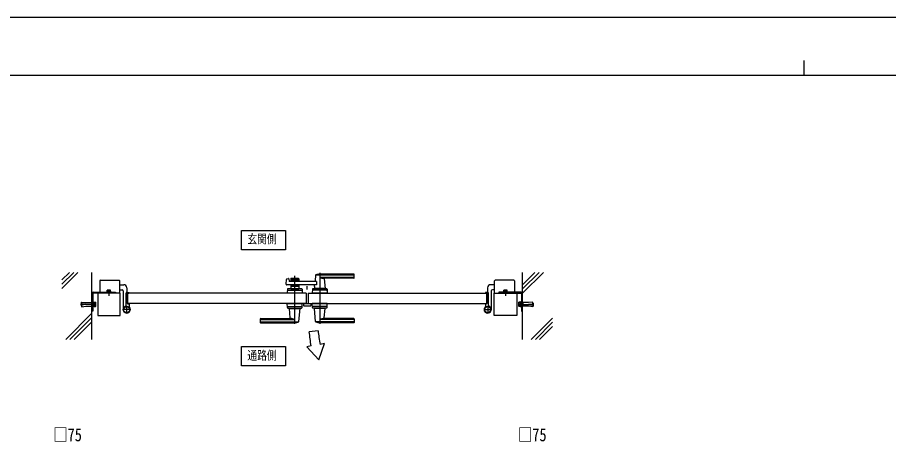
# Model space of a CAD drawing. Units: millimetres, scale not verified. Extents: x -4205 to 4205, y -2970 to 2970.
# Drawn here: x -2645 to 279, y 1535 to 2970 of the extents above; entities that cross this region are included whole.
import ezdxf
from ezdxf.enums import TextEntityAlignment as Align

# ---------------------------------------------------------------- set-up
doc = ezdxf.new("R2010")
doc.units = ezdxf.units.MM
doc.header["$LTSCALE"] = 20
for name, color, linetype in [('0-2_USER1', 3, 'Continuous'), ('0-3_YKK_12', 2, 'Continuous'), ('0-4_YKK_A1', 4, 'Continuous'), ('0-5_YKK_D', 6, 'Continuous'), ('0-6_YKK_ZWAK', 7, 'Continuous')]:
    doc.layers.add(name, color=color, linetype=linetype)
doc.styles.add('ＭＳ ゴシック', font='')
doc.styles.get('ＭＳ ゴシック').set_extended_font_data('MS Gothic')

msp = doc.modelspace()

# ---------------------------------------------------------------- linework, layer by layer
at = {"layer": '0-2_USER1'}
for points in [[(-1892.87, 2189.53), (-1892.87, 2254.53), (-1745.21, 2254.53), (-1745.21, 2189.53)], [(-1892.87, 1799.47), (-1892.87, 1864.47), (-1745.21, 1864.47), (-1745.21, 1799.47)]]:
    msp.add_lwpolyline(points, close=True, dxfattribs=at)
at = {"layer": '0-3_YKK_12'}
msp.add_line((-1672.04, 2056), (-1672.04, 2067.32), dxfattribs=at)
at = {"layer": '0-4_YKK_A1'}
for p, q in [((-2495.04, 2088.14), (-2469.69, 2113.5)), ((-2495.04, 2074), (-2455.54, 2113.5)), ((-2495.04, 2059.86), (-2441.4, 2113.5)), ((-2395.04, 1888.5), (-2395.04, 2113.5)), ((-1630.04, 2111.5), (-1630.04, 1940.5)), ((-1515.04, 2107.5), (-1630.04, 2107.5)), ((-1514.04, 2095.5), (-1514.04, 2106.5)), ((-949.04, 1888.5), (-949.04, 2113.5)), ((-949.04, 2072.1), (-907.64, 2113.5)), ((-949.04, 2057.96), (-893.5, 2113.5)), ((-949.04, 2043.82), (-879.36, 2113.5)), ((-2368.04, 2085), (-2368.04, 2043.5)), ((-2366.04, 2087), (-2303.04, 2087)), ((-2301.04, 2043.5), (-2301.04, 2085)), ((-1742.87, 2074.16), (-1741.65, 2089.57)), ((-1740.15, 2091.35), (-1734.72, 2092.7)), ((-1733.48, 2091.78), (-1733.09, 2083.95)), ((-1640.48, 2083), (-1732.09, 2083)), ((-1727.54, 2091.5), (-1727.54, 2083)), ((-1700.54, 2088.5), (-1727.54, 2088.5)), ((-1725.54, 2093.5), (-1702.54, 2093.5)), ((-1716.46, 2084.5), (-1725.54, 2084.5)), ((-1714.4, 2086.15), (-1715.75, 2084.79)), ((-1714.04, 1940.5), (-1714.04, 2102.06)), ((-1713.69, 2086.15), (-1712.34, 2084.79)), ((-1702.54, 2084.5), (-1711.63, 2084.5)), ((-1700.54, 2091.5), (-1700.54, 2083)), ((-1644.09, 2103.89), (-1645.79, 2084.81)), ((-1515.04, 2104.48), (-1643.83, 2104.48)), ((-1515.04, 2096.83), (-1630.04, 2096.83)), ((-1516.04, 2093.5), (-1615.06, 2093.5)), ((-1614.87, 2091.31), (-1612.07, 2059.82)), ((-1043.04, 2043.5), (-1043.04, 2085)), ((-978.04, 2087), (-1041.04, 2087)), ((-976.04, 2085), (-976.04, 2043.5)), ((-2350.04, 2043.5), (-2350.04, 2047.5)), ((-2331.29, 2049.1), (-2343.79, 2049.1)), ((-2343.79, 2049.1), (-2343.79, 2047.5)), ((-2331.29, 2047.5), (-2343.79, 2047.5)), ((-2342.54, 2054.3), (-2343.31, 2053.85)), ((-2343.12, 2049.1), (-2343.12, 2050.3)), ((-2342.54, 2054.3), (-2332.54, 2054.3)), ((-2340.43, 2050.3), (-2340.43, 2053.85)), ((-2337.54, 2055.81), (-2337.54, 2034.87)), ((-2337.54, 2043.5), (-2337.54, 2047.5)), ((-2334.65, 2050.3), (-2334.65, 2053.85)), ((-2332.54, 2054.3), (-2331.77, 2053.85)), ((-2331.97, 2049.1), (-2331.97, 2050.3)), ((-2331.77, 2050.3), (-2331.77, 2053.85)), ((-2331.29, 2049.1), (-2331.29, 2047.5)), ((-2325.04, 2043.5), (-2325.04, 2047.5)), ((-2301.04, 2072), (-2287.54, 2072)), ((-2301.04, 2055), (-2293.54, 2055)), ((-2289.54, 2051), (-2289.54, 1988.5)), ((-2277.54, 2062), (-2277.54, 2046)), ((-1738.61, 2056.57), (-1739.04, 2043.5)), ((-1736.77, 2053.5), (-1691.31, 2053.5)), ((-1691.48, 2058.5), (-1736.61, 2058.5)), ((-1727.54, 2072), (-1727.54, 2058.5)), ((-1700.54, 2066.5), (-1727.54, 2066.5)), ((-1727.54, 2058.5), (-1700.54, 2058.5)), ((-1716.46, 2070.5), (-1725.54, 2070.5)), ((-1718.54, 2055.7), (-1718.54, 2058.5)), ((-1718.54, 2055.7), (-1709.54, 2055.7)), ((-1714.4, 2068.85), (-1715.75, 2070.21)), ((-1713.69, 2068.85), (-1712.34, 2070.21)), ((-1702.54, 2070.5), (-1711.63, 2070.5)), ((-1700.54, 2072), (-1700.54, 2058.5)), ((-1689.48, 2056.57), (-1689.04, 2043.5)), ((-1654.61, 2056.57), (-1655.04, 2043.5)), ((-1607.31, 2053.5), (-1652.77, 2053.5)), ((-1607.48, 2058.5), (-1652.61, 2058.5)), ((-1612.04, 2059.49), (-1648.04, 2059.49)), ((-1648.04, 2058.5), (-1648.04, 2059.49)), ((-1647.41, 2066.55), (-1648.01, 2059.82)), ((-1612.37, 2059.49), (-1647.71, 2059.49)), ((-1645.04, 2059.49), (-1647.21, 2059.49)), ((-1634.54, 2055.7), (-1634.54, 2058.5)), ((-1612.37, 2059.49), (-1615.04, 2059.49)), ((-1612.04, 2058.5), (-1612.04, 2059.49)), ((-1605.48, 2056.57), (-1605.04, 2043.5)), ((-1066.54, 2062), (-1066.54, 2046)), ((-1043.04, 2072), (-1056.54, 2072)), ((-1054.54, 2051), (-1054.54, 1988.5)), ((-1043.04, 2055), (-1050.54, 2055)), ((-1019.04, 2043.5), (-1019.04, 2047.5)), ((-1012.79, 2049.1), (-1000.29, 2049.1)), ((-1012.79, 2049.1), (-1012.79, 2047.5)), ((-1012.79, 2047.5), (-1000.29, 2047.5)), ((-1011.54, 2054.3), (-1012.31, 2053.85)), ((-1012.31, 2050.3), (-1012.31, 2053.85)), ((-1012.12, 2049.1), (-1012.12, 2050.3)), ((-1001.54, 2054.3), (-1011.54, 2054.3)), ((-1009.43, 2050.3), (-1009.43, 2053.85)), ((-1006.54, 2055.81), (-1006.54, 2034.87)), ((-1006.54, 2043.5), (-1006.54, 2047.5)), ((-1003.65, 2050.3), (-1003.65, 2053.85)), ((-1001.54, 2054.3), (-1000.77, 2053.85)), ((-1000.97, 2049.1), (-1000.97, 2050.3)), ((-1000.29, 2049.1), (-1000.29, 2047.5)), ((-994.04, 2043.5), (-994.04, 2047.5)), ((-2395.04, 1983.5), (-2395.04, 2042.5)), ((-2395.04, 2018.5), (-2391.04, 2018.5)), ((-2280.04, 2003.44), (-2280.04, 2044)), ((-2278.04, 2046), (-2271.04, 2046)), ((-2275.04, 2008.5), (-2275.04, 2043.5)), ((-2274.74, 2043.8), (-2270.54, 2043.8)), ((-2270.04, 2044.3), (-2270.04, 2045)), ((-1689.04, 2043.5), (-1739.04, 2043.5)), ((-1605.04, 2043.5), (-1655.04, 2043.5)), ((-1634.79, 2043.5), (-1625.29, 2043.5)), ((-1074.04, 2044.3), (-1074.04, 2045)), ((-1069.34, 2043.8), (-1073.54, 2043.8)), ((-1066.04, 2046), (-1073.04, 2046)), ((-1069.04, 2008.5), (-1069.04, 2043.5)), ((-1064.04, 2003.44), (-1064.04, 2044)), ((-949.04, 2018.5), (-953.04, 2018.5)), ((-949.04, 1983.5), (-949.04, 2042.5)), ((-2379.94, 2006), (-2432.35, 2006)), ((-2430.04, 2010.5), (-2430.54, 2010)), ((-2430.54, 2010), (-2430.54, 2002)), ((-2430.54, 2002), (-2430.04, 2001.5)), ((-2430.04, 2010.5), (-2430.04, 2001.5)), ((-2430.04, 2010.5), (-2429.67, 2010.46)), ((-2430.04, 2001.5), (-2429.67, 2001.54)), ((-2429.93, 2008.31), (-2429.33, 2013.25)), ((-2415.04, 2006.5), (-2429.93, 2008.31)), ((-2415.04, 2005.5), (-2429.93, 2003.69)), ((-2429.93, 2003.69), (-2429.33, 1998.75)), ((-2429.44, 2008.25), (-2428.77, 2013.69)), ((-2429.44, 2003.75), (-2428.77, 1998.31)), ((-2429.33, 2013.25), (-2428.77, 2013.69)), ((-2429.33, 1998.75), (-2428.77, 1998.31)), ((-2428.77, 1998.29), (-2414.71, 2000)), ((-2415.04, 2005.5), (-2415.04, 2006.5)), ((-2414.71, 2000), (-2395.54, 2000)), ((-2395.54, 2012), (-2395.54, 2000)), ((-2395.04, 2011.5), (-2395.54, 2012)), ((-2395.04, 2000.5), (-2395.54, 2000)), ((-2395.04, 2000.5), (-2395.04, 2011.5)), ((-2391.04, 2006), (-2395.04, 2006)), ((-2395.04, 1993.5), (-2391.04, 1993.5)), ((-2387.44, 1998.75), (-2389.44, 1998.75)), ((-2387.44, 2013.51), (-2382.52, 2013.51)), ((-2387.44, 2009.75), (-2382.52, 2009.75)), ((-2387.44, 2002.25), (-2382.52, 2002.25)), ((-2381.94, 2012.5), (-2382.52, 2013.51)), ((-2381.94, 1999.5), (-2382.52, 1998.49)), ((-2381.94, 1999.5), (-2381.94, 2012.5)), ((-2265.04, 1988.5), (-2291.04, 1988.5)), ((-2278.04, 2001.5), (-2278.04, 1975.5)), ((-2274.74, 2008.2), (-2270.54, 2008.2)), ((-2270.04, 2007.7), (-2270.04, 1998.66)), ((-1738.61, 1995.43), (-1739.04, 2008.5)), ((-1739.04, 2008.5), (-1689.04, 2008.5)), ((-1736.77, 1998.5), (-1691.31, 1998.5)), ((-1736.61, 1993.5), (-1691.48, 1993.5)), ((-1732.04, 1993.5), (-1732.04, 1992.5)), ((-1732.04, 1992.5), (-1696.04, 1992.5)), ((-1729.22, 1960.68), (-1732.02, 1992.17)), ((-1699.99, 1948.1), (-1696.07, 1992.17)), ((-1696.04, 1993.5), (-1696.04, 1992.5)), ((-1689.48, 1995.43), (-1689.04, 2008.5)), ((-1684.04, 2008.5), (-1684.04, 2002)), ((-1684.04, 2008.5), (-1660.04, 2008.5)), ((-1683.04, 2001), (-1661.04, 2001)), ((-1660.04, 2008.5), (-1660.04, 2002)), ((-1654.61, 1995.43), (-1655.04, 2008.5)), ((-1605.04, 2008.5), (-1655.04, 2008.5)), ((-1607.31, 1998.5), (-1652.77, 1998.5)), ((-1607.48, 1993.5), (-1652.61, 1993.5)), ((-1648.04, 1993.5), (-1648.04, 1992.5)), ((-1612.04, 1992.5), (-1648.04, 1992.5)), ((-1644.09, 1948.1), (-1648.01, 1992.17)), ((-1614.87, 1960.68), (-1612.07, 1992.17)), ((-1612.04, 1993.5), (-1612.04, 1992.5)), ((-1605.48, 1995.43), (-1605.04, 2008.5)), ((-1079.04, 1988.5), (-1053.04, 1988.5)), ((-1074.04, 2007.7), (-1074.04, 1998.66)), ((-1069.34, 2008.2), (-1073.54, 2008.2)), ((-1066.04, 2001.5), (-1066.04, 1975.5)), ((-964.14, 2006), (-911.73, 2006)), ((-962.14, 2012.5), (-961.56, 2013.51)), ((-962.14, 1999.5), (-962.14, 2012.5)), ((-962.14, 1999.5), (-961.56, 1998.49)), ((-956.64, 2013.51), (-961.56, 2013.51)), ((-956.64, 2009.75), (-961.56, 2009.75)), ((-956.64, 2002.25), (-961.56, 2002.25)), ((-956.64, 1998.75), (-954.64, 1998.75)), ((-953.04, 2006), (-949.04, 2006)), ((-949.04, 1993.5), (-953.04, 1993.5)), ((-949.04, 2011.5), (-948.54, 2012)), ((-949.04, 2000.5), (-949.04, 2011.5)), ((-949.04, 2000.5), (-948.54, 2000)), ((-948.54, 2012), (-948.54, 2000)), ((-929.37, 2000), (-948.54, 2000)), ((-915.31, 1998.29), (-929.37, 2000)), ((-929.04, 2006.5), (-914.15, 2008.31)), ((-929.04, 2005.5), (-929.04, 2006.5)), ((-929.04, 2005.5), (-914.15, 2003.69)), ((-914.75, 2013.25), (-915.31, 2013.69)), ((-914.65, 2008.25), (-915.31, 2013.69)), ((-914.65, 2003.75), (-915.31, 1998.31)), ((-914.75, 1998.75), (-915.31, 1998.31)), ((-914.15, 2008.31), (-914.75, 2013.25)), ((-914.15, 2003.69), (-914.75, 1998.75)), ((-914.04, 2010.5), (-914.41, 2010.46)), ((-914.04, 2001.5), (-914.41, 2001.54)), ((-914.04, 2010.5), (-913.54, 2010)), ((-914.04, 2010.5), (-914.04, 2001.5)), ((-913.54, 2002), (-914.04, 2001.5)), ((-913.54, 2010), (-913.54, 2002)), ((-2482.55, 1888.5), (-2395.04, 1976.01)), ((-2468.41, 1888.5), (-2395.04, 1961.87)), ((-920.51, 1888.5), (-849.04, 1959.97)), ((-2454.27, 1888.5), (-2395.04, 1947.73)), ((-1830.04, 1956.5), (-1830.04, 1945.5)), ((-1829.04, 1955.17), (-1714.05, 1955.17)), ((-1829.04, 1947.52), (-1700.25, 1947.52)), ((-1829.04, 1944.5), (-1714.05, 1944.5)), ((-1828.04, 1958.5), (-1729.02, 1958.5)), ((-1515.04, 1947.52), (-1643.83, 1947.52)), ((-1515.04, 1955.17), (-1630.04, 1955.17)), ((-1515.04, 1944.5), (-1630.04, 1944.5)), ((-1516.04, 1958.5), (-1615.06, 1958.5)), ((-1514.04, 1956.5), (-1514.04, 1945.5)), ((-906.37, 1888.5), (-849.04, 1945.83)), ((-892.23, 1888.5), (-849.04, 1931.69)), ((-1635.54, 1917.18), (-1665.37, 1914)), ((-1633.2, 1819.27), (-1614.33, 1874.2)), ((-1614.33, 1874.2), (-1629.1, 1871.6)), ((-1659.07, 1866.31), (-1673.42, 1863.79)), ((-1633.2, 1819.27), (-1673.42, 1863.79))]:
    msp.add_line(p, q, dxfattribs=at)
for points in [[(-1640.48, 2083), (-1640.48, 2072), (-1740.87, 2072)], [(-2390.04, 2047.5), (-2315.04, 2047.5), (-2315.04, 2043.5), (-2390.04, 2043.5)], [(-2331.77, 2050.3), (-2343.31, 2050.3), (-2343.31, 2053.85)], [(-2340.59, 2054.3), (-2339.44, 2051.94), (-2337.54, 2050.93)], [(-2334.49, 2054.3), (-2335.64, 2051.94), (-2337.54, 2050.93)], [(-1718.54, 2055.7), (-1709.54, 2055.7), (-1709.54, 2058.5)], [(-1634.54, 2055.7), (-1625.54, 2055.7), (-1625.54, 2058.5)], [(-954.04, 2047.5), (-1029.04, 2047.5), (-1029.04, 2043.5), (-954.04, 2043.5)], [(-1012.31, 2050.3), (-1000.77, 2050.3), (-1000.77, 2053.85)], [(-1009.59, 2054.3), (-1008.44, 2051.94), (-1006.54, 2050.93)], [(-1003.49, 2054.3), (-1004.64, 2051.94), (-1006.54, 2050.93)], [(-2391.04, 2042.5), (-2391.04, 1983.5), (-2395.04, 1983.5)], [(-1675.04, 2043.5), (-1675.04, 2008.5), (-2275.04, 2008.5)], [(-1675.04, 2043.5), (-2275.04, 2043.5), (-2275.04, 2008.5)], [(-1669.04, 2043.5), (-1669.04, 2008.5), (-1069.04, 2008.5)], [(-1669.04, 2043.5), (-1069.04, 2043.5), (-1069.04, 2008.5)], [(-953.04, 2042.5), (-953.04, 1983.5), (-949.04, 1983.5)], [(-2428.77, 2013.71), (-2414.71, 2012), (-2395.54, 2012)], [(-2389.44, 2013.25), (-2387.44, 2013.25), (-2387.44, 1998.75)], [(-2387.44, 2013.51), (-2387.44, 1998.49), (-2382.52, 1998.49)], [(-956.64, 2013.51), (-956.64, 1998.49), (-961.56, 1998.49)], [(-954.64, 2013.25), (-956.64, 2013.25), (-956.64, 1998.75)], [(-915.31, 2013.71), (-929.37, 2012), (-948.54, 2012)]]:
    msp.add_lwpolyline(points, dxfattribs=at)
for points in [[(-2375.04, 1968.5), (-2300.04, 1968.5), (-2300.04, 2043.5), (-2375.04, 2043.5)], [(-969.04, 1968.5), (-1044.04, 1968.5), (-1044.04, 2043.5), (-969.04, 2043.5)], [(-2391.04, 1997.5), (-2391.04, 2014.5), (-2389.44, 2014.5), (-2389.44, 1997.5)], [(-953.04, 1997.5), (-953.04, 2014.5), (-954.64, 2014.5), (-954.64, 1997.5)]]:
    msp.add_lwpolyline(points, close=True, dxfattribs=at)
for centre, radius in [((-2278.04, 1988.5), 11.5), ((-2278.04, 1988.5), 10.35), ((-1066.04, 1988.5), 11.5), ((-1066.04, 1988.5), 10.35)]:
    msp.add_circle(centre, radius, dxfattribs=at)
for centre, radius, start, end in [((-1630.04, 2073.5), 34, 90, 113.30607), ((-1515.04, 2106.5), 1, 0, 90), ((-2366.04, 2085), 2, 90, 180), ((-2303.04, 2085), 2, 360, 90), ((-1739.66, 2089.41), 2, 104.03624, 175.49449), ((-1734.48, 2091.73), 1, 2.86241, 104.03624), ((-1732.09, 2084), 1, 182.86241, 270), ((-1725.54, 2091.5), 2, 90, 180), ((-1725.54, 2086.5), 2, 180, 270), ((-1716.46, 2085.5), 1, 270, 315), ((-1714.04, 2085.79), 0.5, 45, 135), ((-1711.63, 2085.5), 1, 225, 270), ((-1702.54, 2091.5), 2, 0, 90), ((-1702.54, 2086.5), 2, 270, 0), ((-1647.78, 2084.99), 2, 270, 354.91858), ((-1643.1, 2103.81), 1, 113.30607, 174.91858), ((-1616.25, 2123.48), 30, 242.63879, 272.27092), ((-1612.88, 2091.5), 2, 90, 185.08142), ((-1516.04, 2095.5), 2, 270, 0), ((-1515.04, 2103.48), 1, 0, 90), ((-1515.04, 2097.83), 1, 270, 0), ((-1041.04, 2085), 2, 90, 180), ((-978.04, 2085), 2, 0, 90), ((-2390.04, 2042.5), 5, 90, 180), ((-2341.87, 2051.74), 2.56, 55.61575, 124.38425), ((-2337.54, 2044.75), 9.55, 72.41205, 107.58795), ((-2333.21, 2051.74), 2.56, 55.61575, 124.38425), ((-2293.54, 2051), 4, 0, 90), ((-2287.54, 2062), 10, 0, 90), ((-1740.87, 2074), 2, 175.49449, 270), ((-1736.77, 2051.5), 2, 90, 178.09085), ((-1736.61, 2056.5), 2, 90, 178.09085), ((-1725.54, 2068.5), 2, 90, 180), ((-1714.04, 2046.09), 10.61, 64.90378, 115.09622), ((-1716.46, 2069.5), 1, 45, 90), ((-1714.04, 2069.21), 0.5, 225, 315), ((-1711.63, 2069.5), 1, 90, 135), ((-1702.54, 2068.5), 2, 0, 90), ((-1691.48, 2056.5), 2, 1.90915, 90), ((-1691.31, 2051.5), 2, 1.90915, 90), ((-1652.77, 2051.5), 2, 90, 178.09085), ((-1652.61, 2056.5), 2, 90, 178.09085), ((-1652.39, 2066.99), 5, 354.91858, 90), ((-1647.71, 2059.79), 0.3, 174.91858, 270), ((-1630.04, 2046.09), 10.61, 64.90378, 115.09622), ((-1612.37, 2059.79), 0.3, 270, 5.08142), ((-1607.48, 2056.5), 2, 1.90915, 90), ((-1607.31, 2051.5), 2, 1.90915, 90), ((-1056.54, 2062), 10, 90, 180), ((-1050.54, 2051), 4, 90, 180), ((-1010.87, 2051.74), 2.56, 55.61575, 124.38425), ((-1006.54, 2044.75), 9.55, 72.41205, 107.58795), ((-1002.21, 2051.74), 2.56, 55.61575, 124.38425), ((-954.04, 2042.5), 5, 0, 90), ((-2390.04, 2042.5), 1, 90, 180), ((-2278.04, 2044), 2, 90, 180), ((-2274.74, 2043.5), 0.3, 90, 180), ((-2271.04, 2045), 1, 360, 90), ((-2270.54, 2044.3), 0.5, 270, 360), ((-1073.04, 2045), 1, 90, 180), ((-1073.54, 2044.3), 0.5, 180, 270), ((-1069.34, 2043.5), 0.3, 0, 90), ((-1066.04, 2044), 2, 0, 90), ((-954.04, 2042.5), 1, 0, 90), ((-2385.26, 2011.63), 3.32, 325.61575, 34.38425), ((-2394.36, 2006), 12.42, 342.41205, 17.58795), ((-2385.26, 2000.37), 3.32, 325.61575, 34.38425), ((-2278.04, 1988.5), 11.5, 115.10278, 38.01228), ((-2285.04, 2003.44), 5, 295.10278, 359.99998), ((-2274.74, 2008.5), 0.3, 180, 270), ((-2270.54, 2007.7), 0.5, 360, 90), ((-2265.04, 1998.66), 5, 180, 218.01228), ((-1736.77, 2000.5), 2, 181.90915, 270), ((-1736.61, 1995.5), 2, 181.90915, 270), ((-1731.72, 1992.2), 0.3, 90, 185.08142), ((-1696.37, 1992.2), 0.3, 354.91858, 90), ((-1691.48, 1995.5), 2, 270, 358.09085), ((-1691.31, 2000.5), 2, 270, 358.09085), ((-1683.04, 2002), 1, 180, 270), ((-1661.04, 2002), 1, 270, 360), ((-1652.77, 2000.5), 2, 181.90915, 270), ((-1652.61, 1995.5), 2, 181.90915, 270), ((-1647.71, 1992.2), 0.3, 90, 185.08142), ((-1612.36, 1992.2), 0.3, 354.91858, 90), ((-1607.48, 1995.5), 2, 270, 358.09085), ((-1607.31, 2000.5), 2, 270, 358.09085), ((-1066.04, 1988.5), 11.5, 141.98772, 64.89722), ((-1079.04, 1998.66), 5, 321.98772, 0), ((-1073.54, 2007.7), 0.5, 90, 180), ((-1069.34, 2008.5), 0.3, 270, 0), ((-1059.04, 2003.44), 5, 180.00002, 244.89722), ((-958.82, 2011.63), 3.32, 145.61575, 214.38425), ((-949.72, 2006), 12.42, 162.41205, 197.58795), ((-958.82, 2000.37), 3.32, 145.61575, 214.38425), ((-1731.21, 1960.5), 2, 270, 5.08142), ((-1612.87, 1960.5), 2, 174.91858, 270), ((-1828.04, 1956.5), 2, 90, 180), ((-1829.04, 1954.17), 1, 90, 180), ((-1829.04, 1948.52), 1, 180, 270), ((-1829.04, 1945.5), 1, 180, 270), ((-1727.83, 1928.52), 30, 62.63879, 92.27092), ((-1714.05, 1978.5), 34, 270, 293.30607), ((-1700.99, 1948.19), 1, 293.30607, 354.91858), ((-1643.09, 1948.19), 1, 185.08142, 246.69393), ((-1630.04, 1978.5), 34, 246.69393, 270), ((-1616.25, 1928.52), 30, 87.72908, 117.36121), ((-1516.04, 1956.5), 2, 0, 90), ((-1515.04, 1954.17), 1, 0, 90), ((-1515.04, 1948.52), 1, 270, 0), ((-1515.04, 1945.5), 1, 270, 0), ((-9660.16, 834.42), 8067.36, 7.34884, 7.69047), ((-966.04, 1988.5), 673.28, 186.08068, 189.99886)]:
    msp.add_arc(centre, radius, start, end, dxfattribs=at)
at = {"layer": '0-6_YKK_ZWAK'}
for p, q in [((-4.98, 2825), (-4.98, 2775)), ((3895.02, 2775), (-3904.98, 2775))]:
    msp.add_line(p, q, dxfattribs=at)
msp.add_lwpolyline([(-4205, -2970), (4205, -2970), (4205, 2970), (-4205, 2970)], close=True, dxfattribs=at)

# ---------------------------------------------------------------- texts
at = {"layer": '0-2_USER1', "style": 'ＭＳ ゴシック', "width": 0.8}
for s, p in [('玄関側', (-1873.06, 2202)), ('通路側', (-1873.06, 1811))]:
    msp.add_text(s, height=29.33, dxfattribs=at).set_placement(p, align=Align.BOTTOM_LEFT)
at = {"layer": '0-5_YKK_D', "style": 'ＭＳ ゴシック', "width": 0.8}
for p in [(-2524.04, 1533), (-964.56, 1533)]:
    msp.add_text('□75', height=43.99, dxfattribs=at).set_placement(p, align=Align.BOTTOM_LEFT)

doc.saveas('drawing.dxf')
